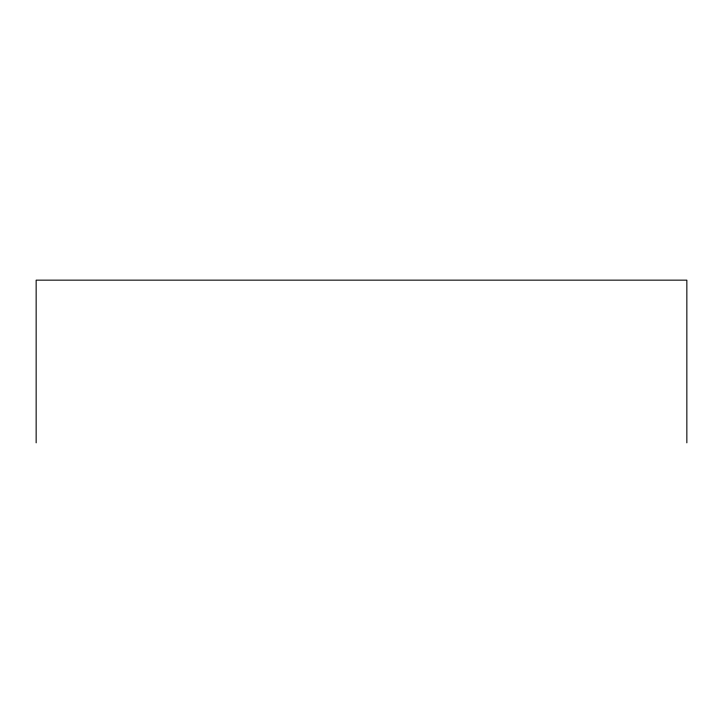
<?xml version="1.0" encoding="UTF-8"?>
<svg xmlns="http://www.w3.org/2000/svg" width="723" height="723" viewBox="0 0 723 723"><rect width="100%" height="100%" fill="white"/><g stroke="black" fill="none" stroke-linecap="round" stroke-linejoin="round"><path stroke-width="1.08" d="M686.85 442.847L686.85 280.153L36.15 280.153L36.15 442.847"/></g></svg>
